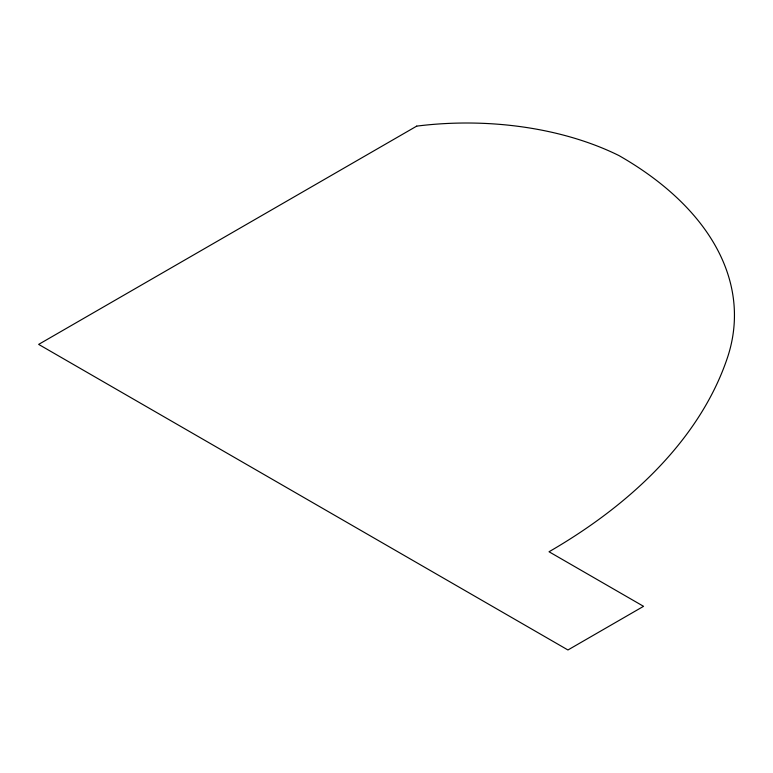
<?xml version="1.0" encoding="UTF-8"?>
<svg xmlns="http://www.w3.org/2000/svg" width="773" height="773" viewBox="0 0 773 773"><rect width="100%" height="100%" fill="white"/><g stroke="black" fill="none" stroke-linecap="round" stroke-linejoin="round"><path stroke-width="1.16" d="M416.715 126.125L38.65 344.391L567.942 649.977L643.551 606.322L549.033 551.758A650.663 375.659 0 0 0 727.837 356.498A389.012 224.595 0 0 0 618.931 155.557A233.813 134.995 0 0 0 416.715 126.125"/></g></svg>
